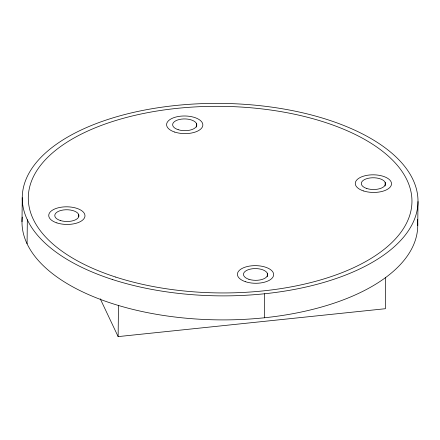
<?xml version="1.0" encoding="UTF-8"?>
<svg xmlns="http://www.w3.org/2000/svg" width="440" height="440" viewBox="0 0 440 440"><rect width="100%" height="100%" fill="white"/><g stroke="black" fill="none" stroke-linecap="round" stroke-linejoin="round"><path stroke-width="0.66" d="M22 221.733L22.253 197.709M27.076 243.771L27.329 219.753M78.606 216.739L78.634 214.396M385.677 277.503L385.429 308.709L118.129 336.606L118.459 305.481M196.455 127.083L196.493 123.574M264.413 317.779L264.666 293.755M267.273 276.744L267.305 273.229M385.132 185.917L385.165 182.402M417.747 225.572L418 201.548M100.238 298.793L118.129 336.606M417.389 219.423A197.89 96.239 0.6 0 1 220.721 319.897A197.89 96.239 0.6 0 1 22.259 217.091M112.453 279.516A197.89 96.239 0.6 0 0 417.736 206.184A197.89 96.239 0.6 0 0 130.174 113.184A197.89 96.239 0.6 0 0 112.453 279.516M366.817 188.513A12.084 5.88 0.6 0 0 385.462 184.036A12.084 5.88 0.6 0 0 367.901 178.354A12.084 5.88 0.6 0 0 366.817 188.513M178.145 129.679A12.084 5.88 0.6 0 0 196.785 125.202A12.084 5.88 0.6 0 0 179.223 119.521A12.084 5.88 0.6 0 0 178.145 129.679M248.958 279.334A12.084 5.88 0.6 0 0 267.603 274.857A12.084 5.88 0.6 0 0 250.041 269.181A12.084 5.88 0.6 0 0 248.958 279.334M60.286 220.506A12.084 5.88 0.6 0 0 78.925 216.024A12.084 5.88 0.6 0 0 61.364 210.347A12.084 5.88 0.6 0 0 60.286 220.506M115.742 277.079A191.846 93.302 0.6 0 0 411.702 205.986A191.846 93.302 0.6 0 0 132.924 115.825A191.846 93.302 0.6 0 0 115.742 277.079M363.429 190.916A18.128 8.817 0.6 0 0 391.49 184.294A18.128 8.817 0.6 0 0 365.266 175.687A18.128 8.817 0.6 0 0 363.429 190.916M174.752 132.083A18.128 8.817 0.6 0 0 202.813 125.461A18.128 8.817 0.6 0 0 176.589 116.853A18.128 8.817 0.6 0 0 174.752 132.083M245.57 281.743A18.128 8.817 0.6 0 0 273.631 275.115A18.128 8.817 0.6 0 0 247.407 266.514A18.128 8.817 0.6 0 0 245.57 281.743M56.892 222.91A18.128 8.817 0.6 0 0 84.953 216.288A18.128 8.817 0.6 0 0 58.729 207.68A18.128 8.817 0.6 0 0 56.892 222.91"/></g></svg>
